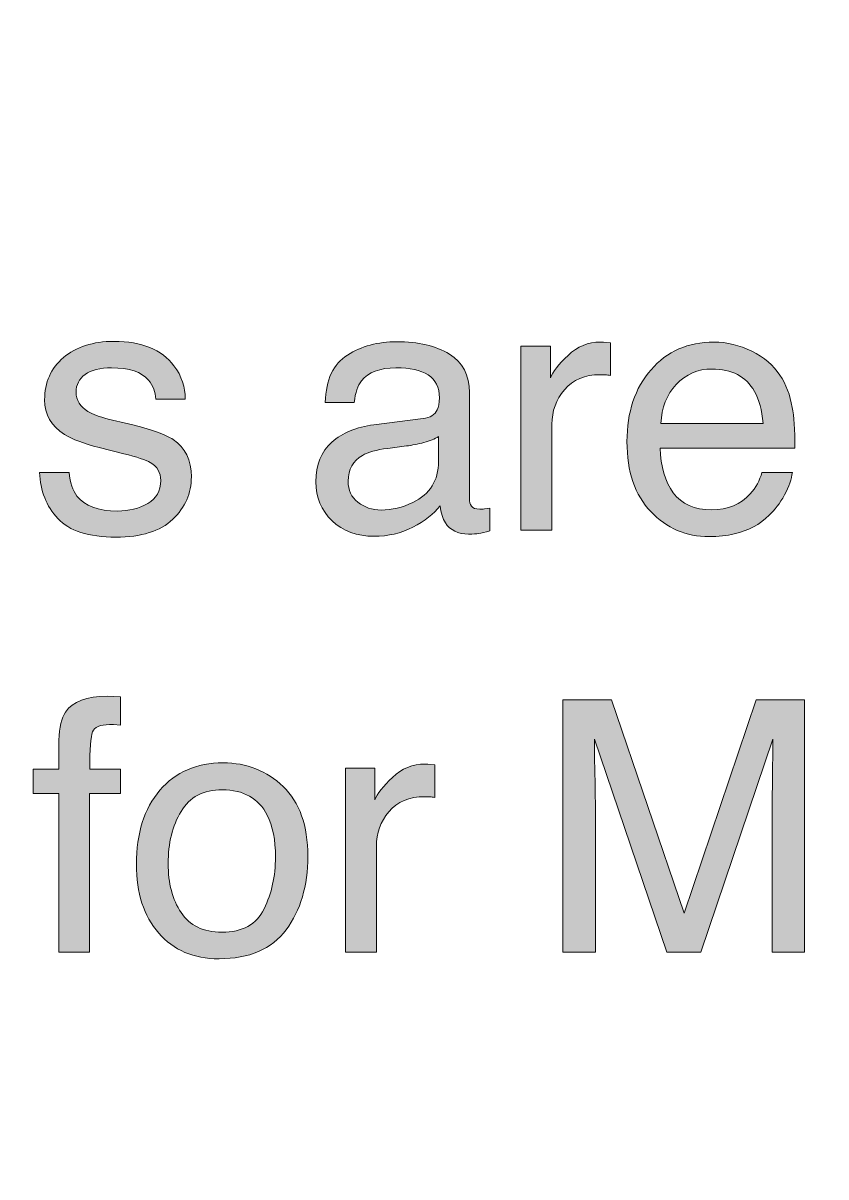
# Model space of a CAD drawing. Header units: millimetres. Extents: x 5.6 to 101.1, y 33.8 to 120.6.
# Drawn here: x 74.78 to 78.8, y 45.38 to 51.16 of the extents above; entities that cross this region are included whole.
import ezdxf

# ---------------------------------------------------------------- set-up
doc = ezdxf.new("R2010")
doc.units = ezdxf.units.MM
doc.layers.add('Hextension Extended', color=7, linetype='Continuous')
doc.layers.add('Text and Guidance', color=7, linetype='Continuous')

msp = doc.modelspace()

# ---------------------------------------------------------------- hatches: boundary and pattern name
at = {"layer": 'Text and Guidance', "true_color": 0xff00ff, "transparency": 33554687}
h = msp.add_hatch(color=6, dxfattribs=at)
edge = h.paths.add_edge_path(flags=0)
edge.add_spline(control_points=[(75.0066, 48.9095), (75.0112, 48.8578), (75.0241, 48.8182), (75.0454, 48.7906), (75.0844, 48.7407), (75.1522, 48.7157), (75.2487, 48.7157), (75.3061, 48.7157), (75.3566, 48.7282), (75.4002, 48.7532), (75.4439, 48.7781), (75.4657, 48.8168), (75.4657, 48.869), (75.4657, 48.9086), (75.4482, 48.9388), (75.4132, 48.9594), (75.3908, 48.9721), (75.3466, 48.9867), (75.2805, 49.0034), (75.2805, 49.0034), (75.1574, 49.0344), (75.1574, 49.0344), (75.0787, 49.0539), (75.0207, 49.0757), (74.9834, 49.0998), (74.9168, 49.1418), (74.8835, 49.1997), (74.8835, 49.2738), (74.8835, 49.3611), (74.9149, 49.4317), (74.9778, 49.4857), (75.0407, 49.5397), (75.1252, 49.5666), (75.2314, 49.5666), (75.3704, 49.5666), (75.4706, 49.5259), (75.532, 49.4443), (75.5705, 49.3927), (75.5891, 49.337), (75.588, 49.2773), (75.588, 49.2773), (75.4416, 49.2773), (75.4416, 49.2773), (75.4387, 49.3123), (75.4264, 49.3441), (75.4045, 49.3729), (75.3689, 49.4136), (75.3072, 49.434), (75.2194, 49.434), (75.1608, 49.434), (75.1164, 49.4228), (75.0863, 49.4004), (75.0562, 49.378), (75.0411, 49.3485), (75.0411, 49.3117), (75.0411, 49.2715), (75.0609, 49.2394), (75.1005, 49.2152), (75.1235, 49.2009), (75.1574, 49.1883), (75.2021, 49.1773), (75.2021, 49.1773), (75.3046, 49.1524), (75.3046, 49.1524), (75.416, 49.1254), (75.4907, 49.0993), (75.5286, 49.074), (75.5889, 49.0344), (75.619, 48.9721), (75.619, 48.8871), (75.619, 48.805), (75.5879, 48.7341), (75.5256, 48.6744), (75.4633, 48.6147), (75.3684, 48.5848), (75.2409, 48.5848), (75.1037, 48.5848), (75.0065, 48.6159), (74.9494, 48.6782), (74.8922, 48.7405), (74.8617, 48.8176), (74.8576, 48.9095), (74.8576, 48.9095), (75.0066, 48.9095), (75.0066, 48.9095)], knot_values=[0, 0, 0, 0, 1, 1, 1, 2, 2, 2, 3, 3, 3, 4, 4, 4, 5, 5, 5, 6, 6, 6, 7, 7, 7, 8, 8, 8, 9, 9, 9, 10, 10, 10, 11, 11, 11, 12, 12, 12, 13, 13, 13, 14, 14, 14, 15, 15, 15, 16, 16, 16, 17, 17, 17, 18, 18, 18, 19, 19, 19, 20, 20, 20, 21, 21, 21, 22, 22, 22, 23, 23, 23, 24, 24, 24, 25, 25, 25, 26, 26, 26, 27, 27, 27, 28, 28, 28, 28], degree=3, periodic=1)
h = msp.add_hatch(color=6, dxfattribs=at)
edge = h.paths.add_edge_path(flags=0)
edge.add_spline(control_points=[(76.7809, 49.1791), (76.8165, 49.1837), (76.8403, 49.1986), (76.8523, 49.2239), (76.8592, 49.2376), (76.8627, 49.2574), (76.8627, 49.2833), (76.8627, 49.3361), (76.8439, 49.3744), (76.8063, 49.3983), (76.7687, 49.4221), (76.7148, 49.434), (76.6448, 49.434), (76.5638, 49.434), (76.5064, 49.4122), (76.4725, 49.3686), (76.4536, 49.3444), (76.4412, 49.3086), (76.4355, 49.2609), (76.4355, 49.2609), (76.2908, 49.2609), (76.2908, 49.2609), (76.2937, 49.3746), (76.3306, 49.4537), (76.4015, 49.4982), (76.4724, 49.5427), (76.5546, 49.5649), (76.6482, 49.5649), (76.7567, 49.5649), (76.8449, 49.5443), (76.9126, 49.5029), (76.9798, 49.4616), (77.0134, 49.3973), (77.0134, 49.31), (77.0134, 49.31), (77.0134, 48.7786), (77.0134, 48.7786), (77.0134, 48.7625), (77.0167, 48.7496), (77.0233, 48.7398), (77.0299, 48.7301), (77.0438, 48.7252), (77.0651, 48.7252), (77.072, 48.7252), (77.0797, 48.7256), (77.0883, 48.7265), (77.0883, 48.7265), (77.1159, 48.7303), (77.1159, 48.7303), (77.1159, 48.7303), (77.1159, 48.6158), (77.1159, 48.6158), (77.0918, 48.6089), (77.0734, 48.6046), (77.0608, 48.6029), (77.0481, 48.6012), (77.0309, 48.6003), (77.0091, 48.6003), (76.9557, 48.6003), (76.9169, 48.6192), (76.8928, 48.6571), (76.8802, 48.6772), (76.8713, 48.7057), (76.8661, 48.7424), (76.8345, 48.7011), (76.7892, 48.6652), (76.73, 48.6347), (76.6709, 48.6043), (76.6057, 48.5891), (76.5345, 48.5891), (76.449, 48.5891), (76.3791, 48.6151), (76.3248, 48.667), (76.2706, 48.719), (76.2434, 48.784), (76.2434, 48.8621), (76.2434, 48.9477), (76.2701, 49.014), (76.3235, 49.0611), (76.3769, 49.1082), (76.447, 49.1372), (76.5337, 49.1481), (76.5337, 49.1481), (76.7809, 49.1791), (76.7809, 49.1791)], knot_values=[0, 0, 0, 0, 1, 1, 1, 2, 2, 2, 3, 3, 3, 4, 4, 4, 5, 5, 5, 6, 6, 6, 7, 7, 7, 8, 8, 8, 9, 9, 9, 10, 10, 10, 11, 11, 11, 12, 12, 12, 13, 13, 13, 14, 14, 14, 15, 15, 15, 16, 16, 16, 17, 17, 17, 18, 18, 18, 19, 19, 19, 20, 20, 20, 21, 21, 21, 22, 22, 22, 23, 23, 23, 24, 24, 24, 25, 25, 25, 26, 26, 26, 27, 27, 27, 28, 28, 28, 28], degree=3, periodic=1)
edge = h.paths.add_edge_path(flags=0)
edge.add_spline(control_points=[(76.4053, 48.8656), (76.4053, 48.8208), (76.4217, 48.7855), (76.4544, 48.7596), (76.4872, 48.7338), (76.5259, 48.7209), (76.5707, 48.7209), (76.6253, 48.7209), (76.6781, 48.7335), (76.7292, 48.7588), (76.8153, 48.8007), (76.8584, 48.8693), (76.8584, 48.9646), (76.8584, 48.9646), (76.8584, 49.0895), (76.8584, 49.0895), (76.8394, 49.0774), (76.815, 49.0674), (76.7852, 49.0594), (76.7553, 49.0513), (76.726, 49.0456), (76.6973, 49.0421), (76.6973, 49.0421), (76.6034, 49.0301), (76.6034, 49.0301), (76.5472, 49.0226), (76.505, 49.0108), (76.4768, 48.9948), (76.4292, 48.9678), (76.4053, 48.9247), (76.4053, 48.8656)], knot_values=[0, 0, 0, 0, 1, 1, 1, 2, 2, 2, 3, 3, 3, 4, 4, 4, 5, 5, 5, 6, 6, 6, 7, 7, 7, 8, 8, 8, 9, 9, 9, 10, 10, 10, 10], degree=3, periodic=1)
h = msp.add_hatch(color=6, dxfattribs=at)
edge = h.paths.add_edge_path(flags=0)
edge.add_spline(control_points=[(77.2718, 49.5425), (77.2718, 49.5425), (77.4191, 49.5425), (77.4191, 49.5425), (77.4191, 49.5425), (77.4191, 49.3832), (77.4191, 49.3832), (77.4311, 49.4142), (77.4607, 49.452), (77.5078, 49.4965), (77.5549, 49.541), (77.6091, 49.5632), (77.6706, 49.5632), (77.6706, 49.5632), (77.6852, 49.5623), (77.6852, 49.5623), (77.6852, 49.5623), (77.7205, 49.5589), (77.7205, 49.5589), (77.7205, 49.5589), (77.7205, 49.3953), (77.7205, 49.3953), (77.7113, 49.397), (77.7029, 49.3981), (77.6951, 49.3987), (77.6951, 49.3987), (77.6697, 49.3996), (77.6697, 49.3996), (77.5916, 49.3996), (77.5316, 49.3744), (77.4897, 49.3242), (77.4478, 49.274), (77.4268, 49.2161), (77.4268, 49.1507), (77.4268, 49.1507), (77.4268, 48.6201), (77.4268, 48.6201), (77.4268, 48.6201), (77.2718, 48.6201), (77.2718, 48.6201), (77.2718, 48.6201), (77.2718, 49.5425), (77.2718, 49.5425)], knot_values=[0, 0, 0, 0, 1, 1, 1, 2, 2, 2, 3, 3, 3, 4, 4, 4, 5, 5, 5, 6, 6, 6, 7, 7, 7, 8, 8, 8, 9, 9, 9, 10, 10, 10, 11, 11, 11, 12, 12, 12, 13, 13, 13, 14, 14, 14, 14], degree=3, periodic=1)
h = msp.add_hatch(color=6, dxfattribs=at)
edge = h.paths.add_edge_path(flags=0)
edge.add_spline(control_points=[(78.239, 49.5632), (78.3045, 49.5632), (78.3679, 49.5478), (78.4293, 49.5171), (78.4908, 49.4864), (78.5376, 49.4466), (78.5697, 49.3978), (78.6007, 49.3513), (78.6214, 49.2971), (78.6317, 49.2351), (78.6409, 49.1926), (78.6455, 49.1248), (78.6455, 49.0318), (78.6455, 49.0318), (77.9694, 49.0318), (77.9694, 49.0318), (77.9723, 48.9382), (77.9944, 48.8631), (78.0357, 48.8066), (78.0771, 48.75), (78.1411, 48.7217), (78.2278, 48.7217), (78.3088, 48.7217), (78.3734, 48.7484), (78.4216, 48.8018), (78.4492, 48.8328), (78.4687, 48.8687), (78.4802, 48.9095), (78.4802, 48.9095), (78.6326, 48.9095), (78.6326, 48.9095), (78.6286, 48.8756), (78.6152, 48.8379), (78.5926, 48.7962), (78.5699, 48.7546), (78.5445, 48.7206), (78.5163, 48.6942), (78.4692, 48.6482), (78.411, 48.6172), (78.3415, 48.6012), (78.3042, 48.592), (78.262, 48.5874), (78.2149, 48.5874), (78.1, 48.5874), (78.0027, 48.6291), (77.9229, 48.7127), (77.8431, 48.7962), (77.8032, 48.9132), (77.8032, 49.0637), (77.8032, 49.2118), (77.8434, 49.3321), (77.9238, 49.4245), (78.0042, 49.517), (78.1092, 49.5632), (78.239, 49.5632)], knot_values=[0, 0, 0, 0, 1, 1, 1, 2, 2, 2, 3, 3, 3, 4, 4, 4, 5, 5, 5, 6, 6, 6, 7, 7, 7, 8, 8, 8, 9, 9, 9, 10, 10, 10, 11, 11, 11, 12, 12, 12, 13, 13, 13, 14, 14, 14, 15, 15, 15, 16, 16, 16, 17, 17, 17, 18, 18, 18, 18], degree=3, periodic=1)
edge = h.paths.add_edge_path(flags=0)
edge.add_spline(control_points=[(78.4862, 49.155), (78.4799, 49.2221), (78.4652, 49.2758), (78.4423, 49.316), (78.3998, 49.3907), (78.3289, 49.428), (78.2295, 49.428), (78.1583, 49.428), (78.0986, 49.4023), (78.0504, 49.3509), (78.0021, 49.2995), (77.9766, 49.2342), (77.9737, 49.155), (77.9737, 49.155), (78.4862, 49.155), (78.4862, 49.155)], knot_values=[0, 0, 0, 0, 1, 1, 1, 2, 2, 2, 3, 3, 3, 4, 4, 4, 5, 5, 5, 5], degree=3, periodic=1)
h = msp.add_hatch(color=6, dxfattribs=at)
edge = h.paths.add_edge_path(flags=0)
edge.add_spline(control_points=[(74.955, 47.5662), (74.9573, 47.6306), (74.9685, 47.6776), (74.9885, 47.7075), (75.0247, 47.7603), (75.0945, 47.7867), (75.1978, 47.7867), (75.1978, 47.7867), (75.228, 47.7859), (75.228, 47.7859), (75.228, 47.7859), (75.2633, 47.7833), (75.2633, 47.7833), (75.2633, 47.7833), (75.2633, 47.642), (75.2633, 47.642), (75.2633, 47.642), (75.2284, 47.6442), (75.2284, 47.6442), (75.2284, 47.6442), (75.2082, 47.6446), (75.2082, 47.6446), (75.1611, 47.6446), (75.133, 47.6324), (75.1238, 47.608), (75.1146, 47.5836), (75.11, 47.5215), (75.11, 47.4216), (75.11, 47.4216), (75.2633, 47.4216), (75.2633, 47.4216), (75.2633, 47.4216), (75.2633, 47.2993), (75.2633, 47.2993), (75.2633, 47.2993), (75.1083, 47.2993), (75.1083, 47.2993), (75.1083, 47.2993), (75.1083, 46.5034), (75.1083, 46.5034), (75.1083, 46.5034), (74.955, 46.5034), (74.955, 46.5034), (74.955, 46.5034), (74.955, 47.2993), (74.955, 47.2993), (74.955, 47.2993), (74.8266, 47.2993), (74.8266, 47.2993), (74.8266, 47.2993), (74.8266, 47.4216), (74.8266, 47.4216), (74.8266, 47.4216), (74.955, 47.4216), (74.955, 47.4216), (74.955, 47.4216), (74.955, 47.5662), (74.955, 47.5662)], knot_values=[0, 0, 0, 0, 1, 1, 1, 2, 2, 2, 3, 3, 3, 4, 4, 4, 5, 5, 5, 6, 6, 6, 7, 7, 7, 8, 8, 8, 9, 9, 9, 10, 10, 10, 11, 11, 11, 12, 12, 12, 13, 13, 13, 14, 14, 14, 15, 15, 15, 16, 16, 16, 17, 17, 17, 18, 18, 18, 19, 19, 19, 19], degree=3, periodic=1)
h = msp.add_hatch(color=6, dxfattribs=at)
edge = h.paths.add_edge_path(flags=0)
edge.add_spline(control_points=[(77.4811, 47.7686), (77.4811, 47.7686), (77.7265, 47.7686), (77.7265, 47.7686), (77.7265, 47.7686), (78.09, 46.6989), (78.09, 46.6989), (78.09, 46.6989), (78.4509, 47.7686), (78.4509, 47.7686), (78.4509, 47.7686), (78.6938, 47.7686), (78.6938, 47.7686), (78.6938, 47.7686), (78.6938, 46.5034), (78.6938, 46.5034), (78.6938, 46.5034), (78.531, 46.5034), (78.531, 46.5034), (78.531, 46.5034), (78.531, 47.2502), (78.531, 47.2502), (78.531, 47.2502), (78.5327, 47.3785), (78.5327, 47.3785), (78.5338, 47.4382), (78.5344, 47.5022), (78.5344, 47.5706), (78.5344, 47.5706), (78.1735, 46.5034), (78.1735, 46.5034), (78.1735, 46.5034), (78.0039, 46.5034), (78.0039, 46.5034), (78.0039, 46.5034), (77.6404, 47.5706), (77.6404, 47.5706), (77.6404, 47.5706), (77.6404, 47.5318), (77.6404, 47.5318), (77.6404, 47.5008), (77.6411, 47.4536), (77.6426, 47.3901), (77.644, 47.3267), (77.6447, 47.28), (77.6447, 47.2502), (77.6447, 47.2502), (77.6447, 46.5034), (77.6447, 46.5034), (77.6447, 46.5034), (77.4811, 46.5034), (77.4811, 46.5034), (77.4811, 46.5034), (77.4811, 47.7686), (77.4811, 47.7686)], knot_values=[0, 0, 0, 0, 1, 1, 1, 2, 2, 2, 3, 3, 3, 4, 4, 4, 5, 5, 5, 6, 6, 6, 7, 7, 7, 8, 8, 8, 9, 9, 9, 10, 10, 10, 11, 11, 11, 12, 12, 12, 13, 13, 13, 14, 14, 14, 15, 15, 15, 16, 16, 16, 17, 17, 17, 18, 18, 18, 18], degree=3, periodic=1)
h = msp.add_hatch(color=6, dxfattribs=at)
edge = h.paths.add_edge_path(flags=0)
edge.add_spline(control_points=[(75.7783, 47.4526), (75.8972, 47.4526), (75.9977, 47.4129), (76.0798, 47.3337), (76.1619, 47.2545), (76.2029, 47.1379), (76.2029, 46.984), (76.2029, 46.8353), (76.1668, 46.7124), (76.0944, 46.6154), (76.0221, 46.5184), (75.9098, 46.4698), (75.7577, 46.4698), (75.6308, 46.4698), (75.53, 46.5128), (75.4554, 46.5986), (75.3807, 46.6844), (75.3434, 46.7997), (75.3434, 46.9444), (75.3434, 47.0994), (75.3827, 47.2229), (75.4614, 47.3148), (75.5401, 47.4066), (75.6457, 47.4526), (75.7783, 47.4526)], knot_values=[0, 0, 0, 0, 1, 1, 1, 2, 2, 2, 3, 3, 3, 4, 4, 4, 5, 5, 5, 6, 6, 6, 7, 7, 7, 8, 8, 8, 8], degree=3, periodic=1)
edge = h.paths.add_edge_path(flags=0)
edge.add_spline(control_points=[(75.7723, 46.6033), (75.8751, 46.6033), (75.9456, 46.6422), (75.9838, 46.72), (76.0219, 46.7978), (76.041, 46.8844), (76.041, 46.9797), (76.041, 47.0658), (76.0272, 47.1359), (75.9997, 47.1899), (75.956, 47.2748), (75.8808, 47.3173), (75.774, 47.3173), (75.6793, 47.3173), (75.6104, 47.2812), (75.5673, 47.2088), (75.5243, 47.1365), (75.5027, 47.0492), (75.5027, 46.947), (75.5027, 46.8488), (75.5243, 46.767), (75.5673, 46.7015), (75.6104, 46.6361), (75.6787, 46.6033), (75.7723, 46.6033)], knot_values=[0, 0, 0, 0, 1, 1, 1, 2, 2, 2, 3, 3, 3, 4, 4, 4, 5, 5, 5, 6, 6, 6, 7, 7, 7, 8, 8, 8, 8], degree=3, periodic=1)
h = msp.add_hatch(color=6, dxfattribs=at)
edge = h.paths.add_edge_path(flags=0)
edge.add_spline(control_points=[(76.3916, 47.4259), (76.3916, 47.4259), (76.5388, 47.4259), (76.5388, 47.4259), (76.5388, 47.4259), (76.5388, 47.2665), (76.5388, 47.2665), (76.5509, 47.2975), (76.5805, 47.3353), (76.6276, 47.3798), (76.6746, 47.4243), (76.7289, 47.4465), (76.7903, 47.4465), (76.7903, 47.4465), (76.805, 47.4457), (76.805, 47.4457), (76.805, 47.4457), (76.8403, 47.4422), (76.8403, 47.4422), (76.8403, 47.4422), (76.8403, 47.2786), (76.8403, 47.2786), (76.8311, 47.2803), (76.8226, 47.2815), (76.8149, 47.282), (76.8149, 47.282), (76.7895, 47.2829), (76.7895, 47.2829), (76.7114, 47.2829), (76.6514, 47.2578), (76.6095, 47.2075), (76.5676, 47.1573), (76.5466, 47.0994), (76.5466, 47.034), (76.5466, 47.034), (76.5466, 46.5034), (76.5466, 46.5034), (76.5466, 46.5034), (76.3916, 46.5034), (76.3916, 46.5034), (76.3916, 46.5034), (76.3916, 47.4259), (76.3916, 47.4259)], knot_values=[0, 0, 0, 0, 1, 1, 1, 2, 2, 2, 3, 3, 3, 4, 4, 4, 5, 5, 5, 6, 6, 6, 7, 7, 7, 8, 8, 8, 9, 9, 9, 10, 10, 10, 11, 11, 11, 12, 12, 12, 13, 13, 13, 14, 14, 14, 14], degree=3, periodic=1)

# ---------------------------------------------------------------- linework, layer by layer
at = {"layer": 'Hextension Extended', "color": 153, "linetype": 'Continuous', "lineweight": 5, "true_color": 0x5994dc}
msp.add_open_spline([(5.6051, 120.5747), (5.6051, 120.5747), (5.6051, 92.7747), (5.6051, 92.7747), (5.6051, 92.7747), (25.0436, 51.0497), (25.0436, 51.0497), (25.0436, 51.0497), (33.7038, 36.0497), (33.7038, 36.0497), (33.8824, 35.7403), (34.2125, 35.5497), (34.5698, 35.5497), (34.5698, 35.5497), (36.9801, 35.5497), (36.9801, 35.5497), (37.1181, 35.5497), (37.2301, 35.6616), (37.2301, 35.7997), (37.2301, 35.7997), (37.2301, 40.0497), (37.2301, 40.0497), (37.2301, 40.4363), (37.5435, 40.7497), (37.9301, 40.7497), (38.3167, 40.7497), (38.6301, 40.4363), (38.6301, 40.0497), (38.6301, 40.0497), (38.6301, 33.9997), (38.6301, 33.9997), (38.6301, 33.8892), (38.7196, 33.7997), (38.8301, 33.7997), (38.8301, 33.7997), (47.6301, 33.7997), (47.6301, 33.7997), (47.7405, 33.7997), (47.8301, 33.8893), (47.8301, 33.9997), (47.8301, 33.9997), (47.8301, 40.0497), (47.8301, 40.0497), (47.8301, 40.4363), (48.1435, 40.7497), (48.5301, 40.7497), (48.9167, 40.7497), (49.2301, 40.4363), (49.2301, 40.0497), (49.2301, 40.0497), (49.2301, 35.7997), (49.2301, 35.7997), (49.2301, 35.6616), (49.342, 35.5497), (49.4801, 35.5497), (49.4801, 35.5497), (51.8903, 35.5497), (51.8903, 35.5497), (52.2476, 35.5497), (52.5777, 35.7403), (52.7564, 36.0497), (52.7564, 36.0497), (61.4166, 51.0497), (61.4166, 51.0497), (61.4166, 51.0497), (80.9301, 92.7997), (80.9301, 92.7997), (80.9301, 92.7997), (80.9301, 120.5997), (80.9301, 120.5997), (80.9301, 120.5997), (5.6051, 120.5747), (5.6051, 120.5747)], degree=3, knots=[0, 0, 0, 0, 1, 1, 1, 2, 2, 2, 3, 3, 3, 4, 4, 4, 5, 5, 5, 6, 6, 6, 7, 7, 7, 8, 8, 8, 9, 9, 9, 10, 10, 10, 11, 11, 11, 12, 12, 12, 13, 13, 13, 14, 14, 14, 15, 15, 15, 16, 16, 16, 17, 17, 17, 18, 18, 18, 19, 19, 19, 20, 20, 20, 21, 21, 21, 22, 22, 22, 23, 23, 23, 24, 24, 24, 24], dxfattribs=at)
at = {"layer": 'Text and Guidance', "color": 6, "linetype": 'Continuous', "lineweight": 0, "true_color": 0xff00ff}
for points, knots in [([(75.0066, 48.9095), (75.0112, 48.8578), (75.0241, 48.8182), (75.0454, 48.7906), (75.0844, 48.7407), (75.1522, 48.7157), (75.2487, 48.7157), (75.3061, 48.7157), (75.3566, 48.7282), (75.4002, 48.7532), (75.4439, 48.7781), (75.4657, 48.8168), (75.4657, 48.869), (75.4657, 48.9086), (75.4482, 48.9388), (75.4132, 48.9594), (75.3908, 48.9721), (75.3466, 48.9867), (75.2805, 49.0034), (75.2805, 49.0034), (75.1574, 49.0344), (75.1574, 49.0344), (75.0787, 49.0539), (75.0207, 49.0757), (74.9834, 49.0998), (74.9168, 49.1418), (74.8835, 49.1997), (74.8835, 49.2738), (74.8835, 49.3611), (74.9149, 49.4317), (74.9778, 49.4857), (75.0407, 49.5397), (75.1252, 49.5666), (75.2314, 49.5666), (75.3704, 49.5666), (75.4706, 49.5259), (75.532, 49.4443), (75.5705, 49.3927), (75.5891, 49.337), (75.588, 49.2773), (75.588, 49.2773), (75.4416, 49.2773), (75.4416, 49.2773), (75.4387, 49.3123), (75.4264, 49.3441), (75.4045, 49.3729), (75.3689, 49.4136), (75.3072, 49.434), (75.2194, 49.434), (75.1608, 49.434), (75.1164, 49.4228), (75.0863, 49.4004), (75.0562, 49.378), (75.0411, 49.3485), (75.0411, 49.3117), (75.0411, 49.2715), (75.0609, 49.2394), (75.1005, 49.2152), (75.1235, 49.2009), (75.1574, 49.1883), (75.2021, 49.1773), (75.2021, 49.1773), (75.3046, 49.1524), (75.3046, 49.1524), (75.416, 49.1254), (75.4907, 49.0993), (75.5286, 49.074), (75.5889, 49.0344), (75.619, 48.9721), (75.619, 48.8871), (75.619, 48.805), (75.5879, 48.7341), (75.5256, 48.6744), (75.4633, 48.6147), (75.3684, 48.5848), (75.2409, 48.5848), (75.1037, 48.5848), (75.0065, 48.6159), (74.9494, 48.6782), (74.8922, 48.7405), (74.8617, 48.8176), (74.8576, 48.9095), (74.8576, 48.9095), (75.0066, 48.9095), (75.0066, 48.9095)], [0, 0, 0, 0, 1, 1, 1, 2, 2, 2, 3, 3, 3, 4, 4, 4, 5, 5, 5, 6, 6, 6, 7, 7, 7, 8, 8, 8, 9, 9, 9, 10, 10, 10, 11, 11, 11, 12, 12, 12, 13, 13, 13, 14, 14, 14, 15, 15, 15, 16, 16, 16, 17, 17, 17, 18, 18, 18, 19, 19, 19, 20, 20, 20, 21, 21, 21, 22, 22, 22, 23, 23, 23, 24, 24, 24, 25, 25, 25, 26, 26, 26, 27, 27, 27, 28, 28, 28, 28]), ([(76.7809, 49.1791), (76.8165, 49.1837), (76.8403, 49.1986), (76.8523, 49.2239), (76.8592, 49.2376), (76.8627, 49.2574), (76.8627, 49.2833), (76.8627, 49.3361), (76.8439, 49.3744), (76.8063, 49.3983), (76.7687, 49.4221), (76.7148, 49.434), (76.6448, 49.434), (76.5638, 49.434), (76.5064, 49.4122), (76.4725, 49.3686), (76.4536, 49.3444), (76.4412, 49.3086), (76.4355, 49.2609), (76.4355, 49.2609), (76.2908, 49.2609), (76.2908, 49.2609), (76.2937, 49.3746), (76.3306, 49.4537), (76.4015, 49.4982), (76.4724, 49.5427), (76.5546, 49.5649), (76.6482, 49.5649), (76.7567, 49.5649), (76.8449, 49.5443), (76.9126, 49.5029), (76.9798, 49.4616), (77.0134, 49.3973), (77.0134, 49.31), (77.0134, 49.31), (77.0134, 48.7786), (77.0134, 48.7786), (77.0134, 48.7625), (77.0167, 48.7496), (77.0233, 48.7398), (77.0299, 48.7301), (77.0438, 48.7252), (77.0651, 48.7252), (77.072, 48.7252), (77.0797, 48.7256), (77.0883, 48.7265), (77.0883, 48.7265), (77.1159, 48.7303), (77.1159, 48.7303), (77.1159, 48.7303), (77.1159, 48.6158), (77.1159, 48.6158), (77.0918, 48.6089), (77.0734, 48.6046), (77.0608, 48.6029), (77.0481, 48.6012), (77.0309, 48.6003), (77.0091, 48.6003), (76.9557, 48.6003), (76.9169, 48.6192), (76.8928, 48.6571), (76.8802, 48.6772), (76.8713, 48.7057), (76.8661, 48.7424), (76.8345, 48.7011), (76.7892, 48.6652), (76.73, 48.6347), (76.6709, 48.6043), (76.6057, 48.5891), (76.5345, 48.5891), (76.449, 48.5891), (76.3791, 48.6151), (76.3248, 48.667), (76.2706, 48.719), (76.2434, 48.784), (76.2434, 48.8621), (76.2434, 48.9477), (76.2701, 49.014), (76.3235, 49.0611), (76.3769, 49.1082), (76.447, 49.1372), (76.5337, 49.1481), (76.5337, 49.1481), (76.7809, 49.1791), (76.7809, 49.1791)], [0, 0, 0, 0, 1, 1, 1, 2, 2, 2, 3, 3, 3, 4, 4, 4, 5, 5, 5, 6, 6, 6, 7, 7, 7, 8, 8, 8, 9, 9, 9, 10, 10, 10, 11, 11, 11, 12, 12, 12, 13, 13, 13, 14, 14, 14, 15, 15, 15, 16, 16, 16, 17, 17, 17, 18, 18, 18, 19, 19, 19, 20, 20, 20, 21, 21, 21, 22, 22, 22, 23, 23, 23, 24, 24, 24, 25, 25, 25, 26, 26, 26, 27, 27, 27, 28, 28, 28, 28]), ([(77.2718, 49.5425), (77.2718, 49.5425), (77.4191, 49.5425), (77.4191, 49.5425), (77.4191, 49.5425), (77.4191, 49.3832), (77.4191, 49.3832), (77.4311, 49.4142), (77.4607, 49.452), (77.5078, 49.4965), (77.5549, 49.541), (77.6091, 49.5632), (77.6706, 49.5632), (77.6706, 49.5632), (77.6852, 49.5623), (77.6852, 49.5623), (77.6852, 49.5623), (77.7205, 49.5589), (77.7205, 49.5589), (77.7205, 49.5589), (77.7205, 49.3953), (77.7205, 49.3953), (77.7113, 49.397), (77.7029, 49.3981), (77.6951, 49.3987), (77.6951, 49.3987), (77.6697, 49.3996), (77.6697, 49.3996), (77.5916, 49.3996), (77.5316, 49.3744), (77.4897, 49.3242), (77.4478, 49.274), (77.4268, 49.2161), (77.4268, 49.1507), (77.4268, 49.1507), (77.4268, 48.6201), (77.4268, 48.6201), (77.4268, 48.6201), (77.2718, 48.6201), (77.2718, 48.6201), (77.2718, 48.6201), (77.2718, 49.5425), (77.2718, 49.5425)], [0, 0, 0, 0, 1, 1, 1, 2, 2, 2, 3, 3, 3, 4, 4, 4, 5, 5, 5, 6, 6, 6, 7, 7, 7, 8, 8, 8, 9, 9, 9, 10, 10, 10, 11, 11, 11, 12, 12, 12, 13, 13, 13, 14, 14, 14, 14]), ([(78.239, 49.5632), (78.3045, 49.5632), (78.3679, 49.5478), (78.4293, 49.5171), (78.4908, 49.4864), (78.5376, 49.4466), (78.5697, 49.3978), (78.6007, 49.3513), (78.6214, 49.2971), (78.6317, 49.2351), (78.6409, 49.1926), (78.6455, 49.1248), (78.6455, 49.0318), (78.6455, 49.0318), (77.9694, 49.0318), (77.9694, 49.0318), (77.9723, 48.9382), (77.9944, 48.8631), (78.0357, 48.8066), (78.0771, 48.75), (78.1411, 48.7217), (78.2278, 48.7217), (78.3088, 48.7217), (78.3734, 48.7484), (78.4216, 48.8018), (78.4492, 48.8328), (78.4687, 48.8687), (78.4802, 48.9095), (78.4802, 48.9095), (78.6326, 48.9095), (78.6326, 48.9095), (78.6286, 48.8756), (78.6152, 48.8379), (78.5926, 48.7962), (78.5699, 48.7546), (78.5445, 48.7206), (78.5163, 48.6942), (78.4692, 48.6482), (78.411, 48.6172), (78.3415, 48.6012), (78.3042, 48.592), (78.262, 48.5874), (78.2149, 48.5874), (78.1, 48.5874), (78.0027, 48.6291), (77.9229, 48.7127), (77.8431, 48.7962), (77.8032, 48.9132), (77.8032, 49.0637), (77.8032, 49.2118), (77.8434, 49.3321), (77.9238, 49.4245), (78.0042, 49.517), (78.1092, 49.5632), (78.239, 49.5632)], [0, 0, 0, 0, 1, 1, 1, 2, 2, 2, 3, 3, 3, 4, 4, 4, 5, 5, 5, 6, 6, 6, 7, 7, 7, 8, 8, 8, 9, 9, 9, 10, 10, 10, 11, 11, 11, 12, 12, 12, 13, 13, 13, 14, 14, 14, 15, 15, 15, 16, 16, 16, 17, 17, 17, 18, 18, 18, 18]), ([(78.4862, 49.155), (78.4799, 49.2221), (78.4652, 49.2758), (78.4423, 49.316), (78.3998, 49.3907), (78.3289, 49.428), (78.2295, 49.428), (78.1583, 49.428), (78.0986, 49.4023), (78.0504, 49.3509), (78.0021, 49.2995), (77.9766, 49.2342), (77.9737, 49.155), (77.9737, 49.155), (78.4862, 49.155), (78.4862, 49.155)], [0, 0, 0, 0, 1, 1, 1, 2, 2, 2, 3, 3, 3, 4, 4, 4, 5, 5, 5, 5]), ([(76.4053, 48.8656), (76.4053, 48.8208), (76.4217, 48.7855), (76.4544, 48.7596), (76.4872, 48.7338), (76.5259, 48.7209), (76.5707, 48.7209), (76.6253, 48.7209), (76.6781, 48.7335), (76.7292, 48.7588), (76.8153, 48.8007), (76.8584, 48.8693), (76.8584, 48.9646), (76.8584, 48.9646), (76.8584, 49.0895), (76.8584, 49.0895), (76.8394, 49.0774), (76.815, 49.0674), (76.7852, 49.0594), (76.7553, 49.0513), (76.726, 49.0456), (76.6973, 49.0421), (76.6973, 49.0421), (76.6034, 49.0301), (76.6034, 49.0301), (76.5472, 49.0226), (76.505, 49.0108), (76.4768, 48.9948), (76.4292, 48.9678), (76.4053, 48.9247), (76.4053, 48.8656)], [0, 0, 0, 0, 1, 1, 1, 2, 2, 2, 3, 3, 3, 4, 4, 4, 5, 5, 5, 6, 6, 6, 7, 7, 7, 8, 8, 8, 9, 9, 9, 10, 10, 10, 10]), ([(74.955, 47.5662), (74.9573, 47.6306), (74.9685, 47.6776), (74.9885, 47.7075), (75.0247, 47.7603), (75.0945, 47.7867), (75.1978, 47.7867), (75.1978, 47.7867), (75.228, 47.7859), (75.228, 47.7859), (75.228, 47.7859), (75.2633, 47.7833), (75.2633, 47.7833), (75.2633, 47.7833), (75.2633, 47.642), (75.2633, 47.642), (75.2633, 47.642), (75.2284, 47.6442), (75.2284, 47.6442), (75.2284, 47.6442), (75.2082, 47.6446), (75.2082, 47.6446), (75.1611, 47.6446), (75.133, 47.6324), (75.1238, 47.608), (75.1146, 47.5836), (75.11, 47.5215), (75.11, 47.4216), (75.11, 47.4216), (75.2633, 47.4216), (75.2633, 47.4216), (75.2633, 47.4216), (75.2633, 47.2993), (75.2633, 47.2993), (75.2633, 47.2993), (75.1083, 47.2993), (75.1083, 47.2993), (75.1083, 47.2993), (75.1083, 46.5034), (75.1083, 46.5034), (75.1083, 46.5034), (74.955, 46.5034), (74.955, 46.5034), (74.955, 46.5034), (74.955, 47.2993), (74.955, 47.2993), (74.955, 47.2993), (74.8266, 47.2993), (74.8266, 47.2993), (74.8266, 47.2993), (74.8266, 47.4216), (74.8266, 47.4216), (74.8266, 47.4216), (74.955, 47.4216), (74.955, 47.4216), (74.955, 47.4216), (74.955, 47.5662), (74.955, 47.5662)], [0, 0, 0, 0, 1, 1, 1, 2, 2, 2, 3, 3, 3, 4, 4, 4, 5, 5, 5, 6, 6, 6, 7, 7, 7, 8, 8, 8, 9, 9, 9, 10, 10, 10, 11, 11, 11, 12, 12, 12, 13, 13, 13, 14, 14, 14, 15, 15, 15, 16, 16, 16, 17, 17, 17, 18, 18, 18, 19, 19, 19, 19]), ([(77.4811, 47.7686), (77.4811, 47.7686), (77.7265, 47.7686), (77.7265, 47.7686), (77.7265, 47.7686), (78.09, 46.6989), (78.09, 46.6989), (78.09, 46.6989), (78.4509, 47.7686), (78.4509, 47.7686), (78.4509, 47.7686), (78.6938, 47.7686), (78.6938, 47.7686), (78.6938, 47.7686), (78.6938, 46.5034), (78.6938, 46.5034), (78.6938, 46.5034), (78.531, 46.5034), (78.531, 46.5034), (78.531, 46.5034), (78.531, 47.2502), (78.531, 47.2502), (78.531, 47.2502), (78.5327, 47.3785), (78.5327, 47.3785), (78.5338, 47.4382), (78.5344, 47.5022), (78.5344, 47.5706), (78.5344, 47.5706), (78.1735, 46.5034), (78.1735, 46.5034), (78.1735, 46.5034), (78.0039, 46.5034), (78.0039, 46.5034), (78.0039, 46.5034), (77.6404, 47.5706), (77.6404, 47.5706), (77.6404, 47.5706), (77.6404, 47.5318), (77.6404, 47.5318), (77.6404, 47.5008), (77.6411, 47.4536), (77.6426, 47.3901), (77.644, 47.3267), (77.6447, 47.28), (77.6447, 47.2502), (77.6447, 47.2502), (77.6447, 46.5034), (77.6447, 46.5034), (77.6447, 46.5034), (77.4811, 46.5034), (77.4811, 46.5034), (77.4811, 46.5034), (77.4811, 47.7686), (77.4811, 47.7686)], [0, 0, 0, 0, 1, 1, 1, 2, 2, 2, 3, 3, 3, 4, 4, 4, 5, 5, 5, 6, 6, 6, 7, 7, 7, 8, 8, 8, 9, 9, 9, 10, 10, 10, 11, 11, 11, 12, 12, 12, 13, 13, 13, 14, 14, 14, 15, 15, 15, 16, 16, 16, 17, 17, 17, 18, 18, 18, 18]), ([(75.7783, 47.4526), (75.8972, 47.4526), (75.9977, 47.4129), (76.0798, 47.3337), (76.1619, 47.2545), (76.2029, 47.1379), (76.2029, 46.984), (76.2029, 46.8353), (76.1668, 46.7124), (76.0944, 46.6154), (76.0221, 46.5184), (75.9098, 46.4698), (75.7577, 46.4698), (75.6308, 46.4698), (75.53, 46.5128), (75.4554, 46.5986), (75.3807, 46.6844), (75.3434, 46.7997), (75.3434, 46.9444), (75.3434, 47.0994), (75.3827, 47.2229), (75.4614, 47.3148), (75.5401, 47.4066), (75.6457, 47.4526), (75.7783, 47.4526)], [0, 0, 0, 0, 1, 1, 1, 2, 2, 2, 3, 3, 3, 4, 4, 4, 5, 5, 5, 6, 6, 6, 7, 7, 7, 8, 8, 8, 8]), ([(76.3916, 47.4259), (76.3916, 47.4259), (76.5388, 47.4259), (76.5388, 47.4259), (76.5388, 47.4259), (76.5388, 47.2665), (76.5388, 47.2665), (76.5509, 47.2975), (76.5805, 47.3353), (76.6276, 47.3798), (76.6746, 47.4243), (76.7289, 47.4465), (76.7903, 47.4465), (76.7903, 47.4465), (76.805, 47.4457), (76.805, 47.4457), (76.805, 47.4457), (76.8403, 47.4422), (76.8403, 47.4422), (76.8403, 47.4422), (76.8403, 47.2786), (76.8403, 47.2786), (76.8311, 47.2803), (76.8226, 47.2815), (76.8149, 47.282), (76.8149, 47.282), (76.7895, 47.2829), (76.7895, 47.2829), (76.7114, 47.2829), (76.6514, 47.2578), (76.6095, 47.2075), (76.5676, 47.1573), (76.5466, 47.0994), (76.5466, 47.034), (76.5466, 47.034), (76.5466, 46.5034), (76.5466, 46.5034), (76.5466, 46.5034), (76.3916, 46.5034), (76.3916, 46.5034), (76.3916, 46.5034), (76.3916, 47.4259), (76.3916, 47.4259)], [0, 0, 0, 0, 1, 1, 1, 2, 2, 2, 3, 3, 3, 4, 4, 4, 5, 5, 5, 6, 6, 6, 7, 7, 7, 8, 8, 8, 9, 9, 9, 10, 10, 10, 11, 11, 11, 12, 12, 12, 13, 13, 13, 14, 14, 14, 14]), ([(75.7723, 46.6033), (75.8751, 46.6033), (75.9456, 46.6422), (75.9838, 46.72), (76.0219, 46.7978), (76.041, 46.8844), (76.041, 46.9797), (76.041, 47.0658), (76.0272, 47.1359), (75.9997, 47.1899), (75.956, 47.2748), (75.8808, 47.3173), (75.774, 47.3173), (75.6793, 47.3173), (75.6104, 47.2812), (75.5673, 47.2088), (75.5243, 47.1365), (75.5027, 47.0492), (75.5027, 46.947), (75.5027, 46.8488), (75.5243, 46.767), (75.5673, 46.7015), (75.6104, 46.6361), (75.6787, 46.6033), (75.7723, 46.6033)], [0, 0, 0, 0, 1, 1, 1, 2, 2, 2, 3, 3, 3, 4, 4, 4, 5, 5, 5, 6, 6, 6, 7, 7, 7, 8, 8, 8, 8])]:
    msp.add_open_spline(points, degree=3, knots=knots, dxfattribs=at)

doc.saveas('drawing.dxf')
